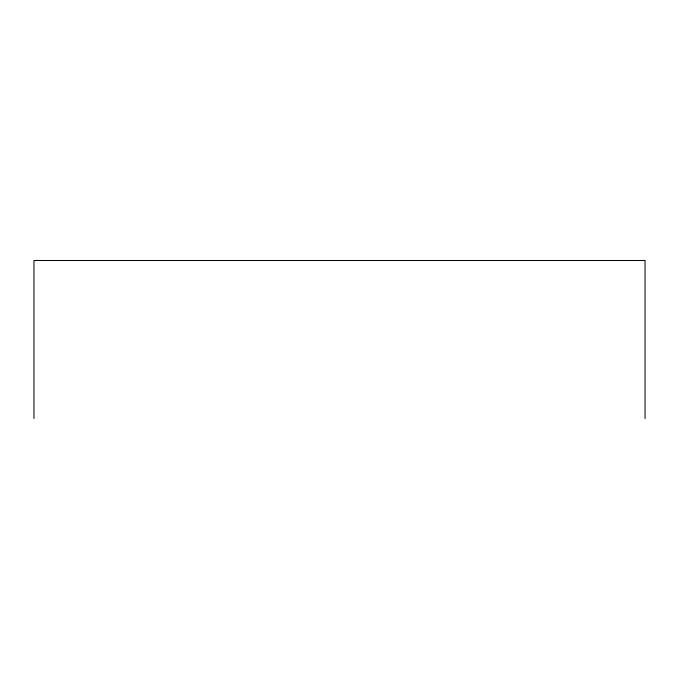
<?xml version="1.0" encoding="UTF-8"?>
<svg xmlns="http://www.w3.org/2000/svg" width="679" height="679" viewBox="0 0 679 679"><rect width="100%" height="100%" fill="white"/><g stroke="black" fill="none" stroke-linecap="round" stroke-linejoin="round"><path stroke-width="1.02" d="M645.05 418.502L645.05 260.498L33.95 260.498L33.95 418.502"/></g></svg>
